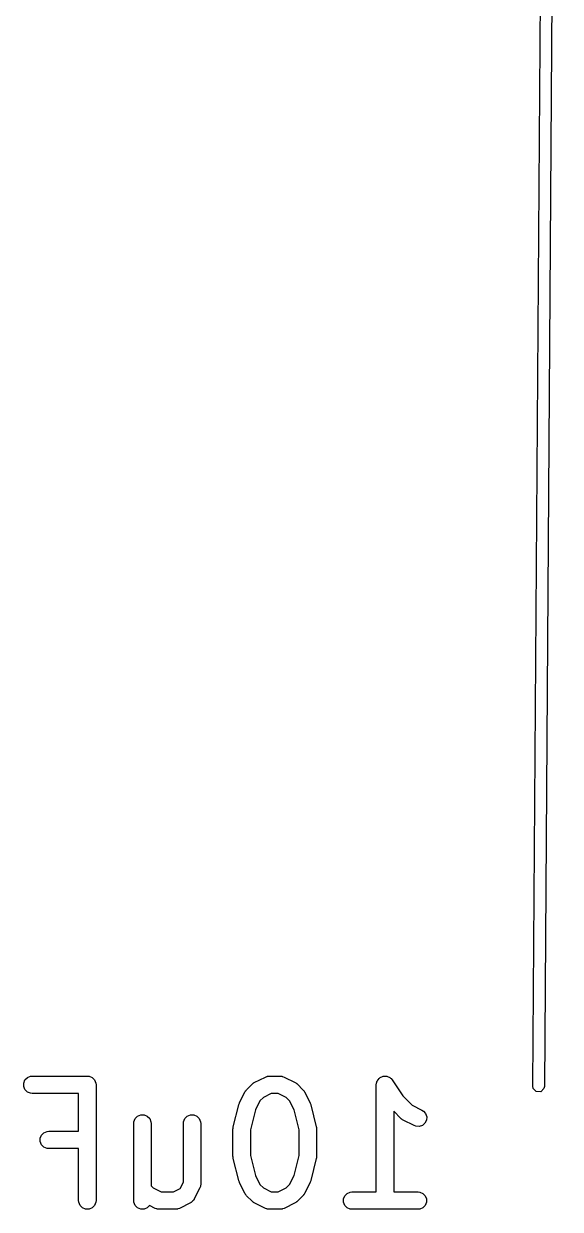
# Model space of a CAD drawing. Header units: millimetres. Extents: x 60 to 220, y -152 to -53.
# Drawn here: x 168.24 to 172.87, y -73.96 to -63.72 of the extents above; entities that cross this region are included whole.
import ezdxf

# ---------------------------------------------------------------- set-up
doc = ezdxf.new("R2010")
doc.units = ezdxf.units.MM
doc.layers.add('F.Silkscreen', color=41, linetype='CONTINUOUS', true_color=0xf2eda1)

msp = doc.modelspace()

# ---------------------------------------------------------------- linework, layer by layer
at = {"layer": 'F.Silkscreen', "linetype": 'CONTINUOUS'}
for p, q in [((172.633801, -72.897651), (172.771601, -53.161851)), ((172.871599, -53.162549), (172.733799, -72.898349)), ((168.235964, -72.870187), (168.247163, -72.843151)), ((168.235964, -72.899451), (168.235964, -72.870187)), ((168.247163, -72.843151), (168.267855, -72.822459)), ((168.267855, -72.822459), (168.294891, -72.81126)), ((168.294891, -72.81126), (168.309523, -72.809819)), ((168.309523, -72.809819), (168.785713, -72.809819)), ((168.785713, -72.809819), (168.800345, -72.81126)), ((168.800345, -72.81126), (168.827381, -72.822459)), ((168.827381, -72.822459), (168.848073, -72.843151)), ((168.848073, -72.843151), (168.859272, -72.870187)), ((168.859272, -72.870187), (168.860713, -72.884819)), ((168.860713, -72.884819), (168.860713, -73.884819)), ((170.161252, -72.927024), (170.208871, -72.879405)), ((170.208871, -72.879405), (170.21462, -72.874686)), ((170.21462, -72.874686), (170.21592, -72.873188)), ((170.21592, -72.873188), (170.218179, -72.871766)), ((170.218179, -72.871766), (170.220236, -72.870078)), ((170.220236, -72.870078), (170.222063, -72.86932)), ((170.222063, -72.86932), (170.228363, -72.865356)), ((170.228363, -72.865356), (170.323601, -72.817737)), ((170.323601, -72.817737), (170.337332, -72.812482)), ((170.337332, -72.812482), (170.340021, -72.81229)), ((170.340021, -72.81229), (170.34251, -72.81126)), ((170.34251, -72.81126), (170.357142, -72.809819)), ((170.357142, -72.809819), (170.45238, -72.809819)), ((170.45238, -72.809819), (170.467012, -72.81126)), ((170.467012, -72.81126), (170.469501, -72.812291)), ((170.469501, -72.812291), (170.472189, -72.812482)), ((170.472189, -72.812482), (170.485921, -72.817737)), ((170.485921, -72.817737), (170.581159, -72.865356)), ((170.581159, -72.865356), (170.587458, -72.86932)), ((170.587458, -72.86932), (170.589286, -72.870078)), ((170.589286, -72.870078), (170.591342, -72.871766)), ((170.591342, -72.871766), (170.593602, -72.873188)), ((170.593602, -72.873188), (170.594901, -72.874686)), ((170.594901, -72.874686), (170.600651, -72.879405)), ((170.600651, -72.879405), (170.64827, -72.927024)), ((171.282142, -72.88474), (171.282157, -72.884663)), ((171.282147, -72.884766), (171.282142, -72.88474)), ((171.282142, -72.884819), (171.282147, -72.884766)), ((171.282142, -73.809819), (171.282142, -72.884819)), ((171.282157, -72.884663), (171.283583, -72.870187)), ((171.283583, -72.870187), (171.286424, -72.863326)), ((171.286424, -72.863326), (171.287881, -72.856046)), ((171.287881, -72.856046), (171.291969, -72.84994)), ((171.291969, -72.84994), (171.294782, -72.843151)), ((171.294782, -72.843151), (171.300032, -72.8379)), ((171.300032, -72.8379), (171.304164, -72.831731)), ((171.304164, -72.831731), (171.310278, -72.827654)), ((171.310278, -72.827654), (171.315474, -72.822459)), ((171.315474, -72.822459), (171.322334, -72.819617)), ((171.322334, -72.819617), (171.328513, -72.815498)), ((171.328513, -72.815498), (171.335721, -72.814072)), ((171.335721, -72.814072), (171.34251, -72.81126)), ((171.34251, -72.81126), (171.349937, -72.81126)), ((171.349937, -72.81126), (171.357221, -72.809819)), ((171.357221, -72.809819), (171.364426, -72.81126)), ((171.364426, -72.81126), (171.371774, -72.81126)), ((171.371774, -72.81126), (171.378634, -72.814101)), ((171.378634, -72.814101), (171.385915, -72.815558)), ((171.385915, -72.815558), (171.39202, -72.819646)), ((171.39202, -72.819646), (171.39881, -72.822459)), ((171.39881, -72.822459), (171.40406, -72.827709)), ((171.40406, -72.827709), (171.41023, -72.831841)), ((171.41023, -72.831841), (171.41945, -72.843099)), ((171.41945, -72.843099), (171.419502, -72.843151)), ((171.419502, -72.843151), (171.419511, -72.843173)), ((171.419511, -72.843173), (171.419546, -72.843216)), ((171.419546, -72.843216), (171.510664, -72.979894)), ((168.247163, -72.926487), (168.235964, -72.899451)), ((168.267855, -72.947179), (168.247163, -72.926487)), ((168.294891, -72.958378), (168.267855, -72.947179)), ((168.309523, -72.959819), (168.294891, -72.958378)), ((168.710713, -72.959819), (168.309523, -72.959819)), ((168.710713, -73.286009), (168.710713, -72.959819)), ((170.099584, -73.041754), (170.147203, -72.946516)), ((170.147203, -72.946516), (170.151167, -72.940216)), ((170.151167, -72.940216), (170.151925, -72.938389)), ((170.151925, -72.938389), (170.153613, -72.936332)), ((170.153613, -72.936332), (170.155035, -72.934073)), ((170.155035, -72.934073), (170.156533, -72.932773)), ((170.156533, -72.932773), (170.161252, -72.927024)), ((170.374847, -72.959819), (170.306331, -72.994077)), ((170.434675, -72.959819), (170.374847, -72.959819)), ((170.503191, -72.994077), (170.434675, -72.959819)), ((170.64827, -72.927024), (170.652988, -72.932773)), ((170.652988, -72.932773), (170.654487, -72.934073)), ((170.654487, -72.934073), (170.655908, -72.936332)), ((170.655908, -72.936332), (170.657597, -72.938389)), ((170.657597, -72.938389), (170.658354, -72.940216)), ((170.658354, -72.940216), (170.662319, -72.946516)), ((170.662319, -72.946516), (170.709938, -73.041754)), ((171.510664, -72.979894), (171.592045, -73.061275)), ((172.637474, -72.916811), (172.633801, -72.897651)), ((172.664344, -72.944059), (172.637474, -72.916811)), ((172.702611, -72.944326), (172.664344, -72.944059)), ((172.729859, -72.917456), (172.702611, -72.944326)), ((172.733799, -72.898349), (172.729859, -72.917456)), ((170.046286, -73.247581), (170.093905, -73.057105)), ((170.093905, -73.057105), (170.09429, -73.056025)), ((170.09429, -73.056025), (170.094329, -73.055486)), ((170.094329, -73.055486), (170.096656, -73.049404)), ((170.096656, -73.049404), (170.098852, -73.043259)), ((170.098852, -73.043259), (170.099174, -73.042823)), ((170.099174, -73.042823), (170.099584, -73.041754)), ((170.275924, -73.024484), (170.23743, -73.101471)), ((170.306331, -72.994077), (170.275924, -73.024484)), ((170.533598, -73.024484), (170.503191, -72.994077)), ((170.572091, -73.101471), (170.533598, -73.024484)), ((170.709938, -73.041754), (170.710347, -73.042823)), ((170.710347, -73.042823), (170.71067, -73.043259)), ((170.71067, -73.043259), (170.712862, -73.049395)), ((170.712862, -73.049395), (170.715193, -73.055485)), ((170.715193, -73.055485), (170.715231, -73.056025)), ((170.715231, -73.056025), (170.715617, -73.057105)), ((170.715617, -73.057105), (170.763236, -73.247581)), ((171.592045, -73.061275), (171.676397, -73.103451)), ((169.188345, -73.20352), (169.199544, -73.176484)), ((169.199544, -73.176484), (169.220236, -73.155792)), ((169.220236, -73.155792), (169.247272, -73.144593)), ((169.247272, -73.144593), (169.276536, -73.144593)), ((169.276536, -73.144593), (169.303572, -73.155792)), ((169.303572, -73.155792), (169.324264, -73.176484)), ((169.324264, -73.176484), (169.335463, -73.20352)), ((169.616916, -73.20352), (169.628115, -73.176484)), ((169.628115, -73.176484), (169.648807, -73.155792)), ((169.648807, -73.155792), (169.675843, -73.144593)), ((169.675843, -73.144593), (169.705107, -73.144593)), ((169.705107, -73.144593), (169.732143, -73.155792)), ((169.732143, -73.155792), (169.752835, -73.176484)), ((169.752835, -73.176484), (169.764034, -73.20352)), ((170.23743, -73.101471), (170.194047, -73.275005)), ((170.615475, -73.275005), (170.572091, -73.101471)), ((171.494585, -73.175947), (171.432142, -73.113504)), ((171.432142, -73.113504), (171.432142, -73.809819)), ((171.500335, -73.180667), (171.494585, -73.175947)), ((171.501634, -73.182164), (171.500335, -73.180667)), ((171.503888, -73.183583), (171.501634, -73.182164)), ((171.50595, -73.185275), (171.503888, -73.183583)), ((171.507782, -73.186033), (171.50595, -73.185275)), ((171.514077, -73.189996), (171.507782, -73.186033)), ((171.609315, -73.237615), (171.514077, -73.189996)), ((171.676397, -73.103451), (171.68884, -73.111283)), ((171.68884, -73.111283), (171.708013, -73.133391)), ((171.715193, -73.190342), (171.702105, -73.216517)), ((171.708013, -73.133391), (171.717267, -73.161152)), ((171.717267, -73.161152), (171.715193, -73.190342)), ((168.410712, -73.298649), (168.437748, -73.28745)), ((168.437748, -73.28745), (168.45238, -73.286009)), ((168.45238, -73.286009), (168.710713, -73.286009)), ((169.186904, -73.218152), (169.188345, -73.20352)), ((169.186904, -73.884819), (169.186904, -73.218152)), ((169.335463, -73.20352), (169.336904, -73.218152)), ((169.336904, -73.218152), (169.336904, -73.758514)), ((169.615475, -73.218152), (169.616916, -73.20352)), ((169.615475, -73.724256), (169.615475, -73.218152)), ((169.764034, -73.20352), (169.765475, -73.218152)), ((169.765475, -73.218152), (169.765475, -73.741961)), ((170.044047, -73.265771), (170.044298, -73.263217)), ((170.044047, -73.503866), (170.044047, -73.265771)), ((170.044136, -73.262125), (170.044945, -73.256651)), ((170.044298, -73.263217), (170.044136, -73.262125)), ((170.044945, -73.256651), (170.045488, -73.251139)), ((170.045488, -73.251139), (170.04591, -73.250117)), ((170.04591, -73.250117), (170.046286, -73.247581)), ((170.194047, -73.275005), (170.194047, -73.494632)), ((170.615475, -73.494632), (170.615475, -73.275005)), ((170.763236, -73.247581), (170.763611, -73.250117)), ((170.763611, -73.250117), (170.764034, -73.251139)), ((170.764034, -73.251139), (170.764576, -73.256651)), ((170.764576, -73.256651), (170.765386, -73.262125)), ((170.765386, -73.262125), (170.765223, -73.263217)), ((170.765223, -73.263217), (170.765475, -73.265771)), ((170.765475, -73.265771), (170.765475, -73.503866)), ((171.623046, -73.24287), (171.609315, -73.237615)), ((171.652236, -73.244944), (171.623046, -73.24287)), ((171.679998, -73.23569), (171.652236, -73.244944)), ((171.702105, -73.216517), (171.679998, -73.23569)), ((168.378821, -73.346377), (168.39002, -73.319341)), ((168.378821, -73.375641), (168.378821, -73.346377)), ((168.39002, -73.402677), (168.378821, -73.375641)), ((168.39002, -73.319341), (168.410712, -73.298649)), ((168.410712, -73.423369), (168.39002, -73.402677)), ((168.437748, -73.434568), (168.410712, -73.423369)), ((168.45238, -73.436009), (168.437748, -73.434568)), ((168.710713, -73.436009), (168.45238, -73.436009)), ((168.710713, -73.884819), (168.710713, -73.436009)), ((170.194047, -73.494632), (170.23743, -73.668166)), ((170.572091, -73.668166), (170.615475, -73.494632)), ((170.044298, -73.506419), (170.044047, -73.503866)), ((170.044136, -73.507512), (170.044298, -73.506419)), ((170.044945, -73.512985), (170.044136, -73.507512)), ((170.045488, -73.518498), (170.044945, -73.512985)), ((170.04591, -73.519519), (170.045488, -73.518498)), ((170.046286, -73.522056), (170.04591, -73.519519)), ((170.093905, -73.712532), (170.046286, -73.522056)), ((170.763236, -73.522056), (170.715617, -73.712532)), ((170.763611, -73.519519), (170.763236, -73.522056)), ((170.764034, -73.518498), (170.763611, -73.519519)), ((170.764576, -73.512985), (170.764034, -73.518498)), ((170.765386, -73.507512), (170.764576, -73.512985)), ((170.765475, -73.503866), (170.765223, -73.506419)), ((170.765223, -73.506419), (170.765386, -73.507512)), ((170.23743, -73.668166), (170.275924, -73.745153)), ((170.533597, -73.745153), (170.572091, -73.668166)), ((169.336904, -73.758514), (169.35395, -73.775561)), ((169.35395, -73.775561), (169.422466, -73.809819)), ((169.529913, -73.809819), (169.586954, -73.781298)), ((169.586954, -73.781298), (169.615475, -73.724256)), ((169.757557, -73.775502), (169.709938, -73.870741)), ((169.762812, -73.76177), (169.757557, -73.775502)), ((169.763002, -73.759082), (169.762812, -73.76177)), ((169.764034, -73.756593), (169.763002, -73.759082)), ((169.765475, -73.741961), (169.764034, -73.756593)), ((170.09429, -73.713611), (170.093905, -73.712532)), ((170.094329, -73.714151), (170.09429, -73.713611)), ((170.096656, -73.720232), (170.094329, -73.714151)), ((170.098852, -73.726378), (170.096656, -73.720232)), ((170.099174, -73.726813), (170.098852, -73.726378)), ((170.099584, -73.727883), (170.099174, -73.726813)), ((170.147203, -73.823121), (170.099584, -73.727883)), ((170.275924, -73.745153), (170.306331, -73.775561)), ((170.306331, -73.775561), (170.374847, -73.809819)), ((170.434675, -73.809819), (170.50319, -73.775561)), ((170.50319, -73.775561), (170.533597, -73.745153)), ((170.709938, -73.727883), (170.662319, -73.823121)), ((170.710347, -73.726813), (170.709938, -73.727883)), ((170.71067, -73.726378), (170.710347, -73.726813)), ((170.712862, -73.720241), (170.71067, -73.726378)), ((170.715193, -73.714152), (170.712862, -73.720241)), ((170.715231, -73.713611), (170.715193, -73.714152)), ((170.715617, -73.712532), (170.715231, -73.713611)), ((168.712154, -73.899451), (168.710713, -73.884819)), ((168.723353, -73.926487), (168.712154, -73.899451)), ((168.859272, -73.899451), (168.848073, -73.926487)), ((168.860713, -73.884819), (168.859272, -73.899451)), ((169.188345, -73.899451), (169.186904, -73.884819)), ((169.199544, -73.926487), (169.188345, -73.899451)), ((169.422466, -73.809819), (169.529913, -73.809819)), ((169.676397, -73.904282), (169.581159, -73.951901)), ((169.678844, -73.902741), (169.676397, -73.904282)), ((169.679998, -73.902357), (169.678844, -73.902741)), ((169.681434, -73.901111), (169.679998, -73.902357)), ((169.68884, -73.89645), (169.681434, -73.901111)), ((169.695001, -73.889345), (169.68884, -73.89645)), ((169.702106, -73.883184), (169.695001, -73.889345)), ((169.706767, -73.875778), (169.702106, -73.883184)), ((169.708013, -73.874342), (169.706767, -73.875778)), ((169.708397, -73.873188), (169.708013, -73.874342)), ((169.709938, -73.870741), (169.708397, -73.873188)), ((170.151166, -73.829417), (170.147203, -73.823121)), ((170.151924, -73.831247), (170.151166, -73.829417)), ((170.153613, -73.833305), (170.151924, -73.831247)), ((170.155035, -73.835564), (170.153613, -73.833305)), ((170.156533, -73.836863), (170.155035, -73.835564)), ((170.161251, -73.842612), (170.156533, -73.836863)), ((170.20887, -73.890232), (170.161251, -73.842612)), ((170.214619, -73.89495), (170.20887, -73.890232)), ((170.21592, -73.89645), (170.214619, -73.89495)), ((170.218179, -73.897872), (170.21592, -73.89645)), ((170.220236, -73.89956), (170.218179, -73.897872)), ((170.222063, -73.900317), (170.220236, -73.89956)), ((170.228363, -73.904282), (170.222063, -73.900317)), ((170.323601, -73.951901), (170.228363, -73.904282)), ((170.374847, -73.809819), (170.434675, -73.809819)), ((170.581159, -73.904282), (170.485921, -73.951901)), ((170.587458, -73.900317), (170.581159, -73.904282)), ((170.589286, -73.89956), (170.587458, -73.900317)), ((170.591342, -73.897872), (170.589286, -73.89956)), ((170.593602, -73.89645), (170.591342, -73.897872)), ((170.594902, -73.89495), (170.593602, -73.89645)), ((170.600652, -73.890232), (170.594902, -73.89495)), ((170.64827, -73.842613), (170.600652, -73.890232)), ((170.652988, -73.836863), (170.64827, -73.842613)), ((170.654487, -73.835564), (170.652988, -73.836863)), ((170.655908, -73.833305), (170.654487, -73.835564)), ((170.657598, -73.831247), (170.655908, -73.833305)), ((170.658355, -73.829417), (170.657598, -73.831247)), ((170.662319, -73.823121), (170.658355, -73.829417)), ((170.997869, -73.870187), (171.009068, -73.843151)), ((170.997869, -73.899451), (170.997869, -73.870187)), ((171.009068, -73.926487), (170.997869, -73.899451)), ((171.009068, -73.843151), (171.02976, -73.822459)), ((171.02976, -73.822459), (171.056796, -73.81126)), ((171.056796, -73.81126), (171.071428, -73.809819)), ((171.071428, -73.809819), (171.282142, -73.809819)), ((171.432142, -73.809819), (171.642856, -73.809819)), ((171.642856, -73.809819), (171.657488, -73.81126)), ((171.657488, -73.81126), (171.684524, -73.822459)), ((171.684524, -73.822459), (171.705216, -73.843151)), ((171.705216, -73.843151), (171.716415, -73.870187)), ((171.716415, -73.899451), (171.705216, -73.926487)), ((171.716415, -73.870187), (171.716415, -73.899451)), ((168.744045, -73.947179), (168.723353, -73.926487)), ((168.771081, -73.958378), (168.744045, -73.947179)), ((168.800345, -73.958378), (168.771081, -73.958378)), ((168.827381, -73.947179), (168.800345, -73.958378)), ((168.848073, -73.926487), (168.827381, -73.947179)), ((169.220236, -73.947179), (169.199544, -73.926487)), ((169.247272, -73.958378), (169.220236, -73.947179)), ((169.276536, -73.958378), (169.247272, -73.958378)), ((169.303572, -73.947179), (169.276536, -73.958378)), ((169.322973, -73.927777), (169.303572, -73.947179)), ((169.37122, -73.951901), (169.322973, -73.927777)), ((169.384951, -73.957156), (169.37122, -73.951901)), ((169.38764, -73.957347), (169.384951, -73.957156)), ((169.390129, -73.958378), (169.38764, -73.957347)), ((169.404761, -73.959819), (169.390129, -73.958378)), ((169.547618, -73.959819), (169.404761, -73.959819)), ((169.56225, -73.958378), (169.547618, -73.959819)), ((169.564739, -73.957346), (169.56225, -73.958378)), ((169.567427, -73.957156), (169.564739, -73.957346)), ((169.581159, -73.951901), (169.567427, -73.957156)), ((170.337332, -73.957156), (170.323601, -73.951901)), ((170.340021, -73.957347), (170.337332, -73.957156)), ((170.34251, -73.958378), (170.340021, -73.957347)), ((170.357142, -73.959819), (170.34251, -73.958378)), ((170.45238, -73.959819), (170.357142, -73.959819)), ((170.467012, -73.958378), (170.45238, -73.959819)), ((170.469501, -73.957346), (170.467012, -73.958378)), ((170.472189, -73.957156), (170.469501, -73.957346)), ((170.485921, -73.951901), (170.472189, -73.957156)), ((171.02976, -73.947179), (171.009068, -73.926487)), ((171.056796, -73.958378), (171.02976, -73.947179)), ((171.071428, -73.959819), (171.056796, -73.958378)), ((171.642856, -73.959819), (171.071428, -73.959819)), ((171.657488, -73.958378), (171.642856, -73.959819)), ((171.684524, -73.947179), (171.657488, -73.958378)), ((171.705216, -73.926487), (171.684524, -73.947179))]:
    msp.add_line(p, q, dxfattribs=at)

doc.saveas('drawing.dxf')
